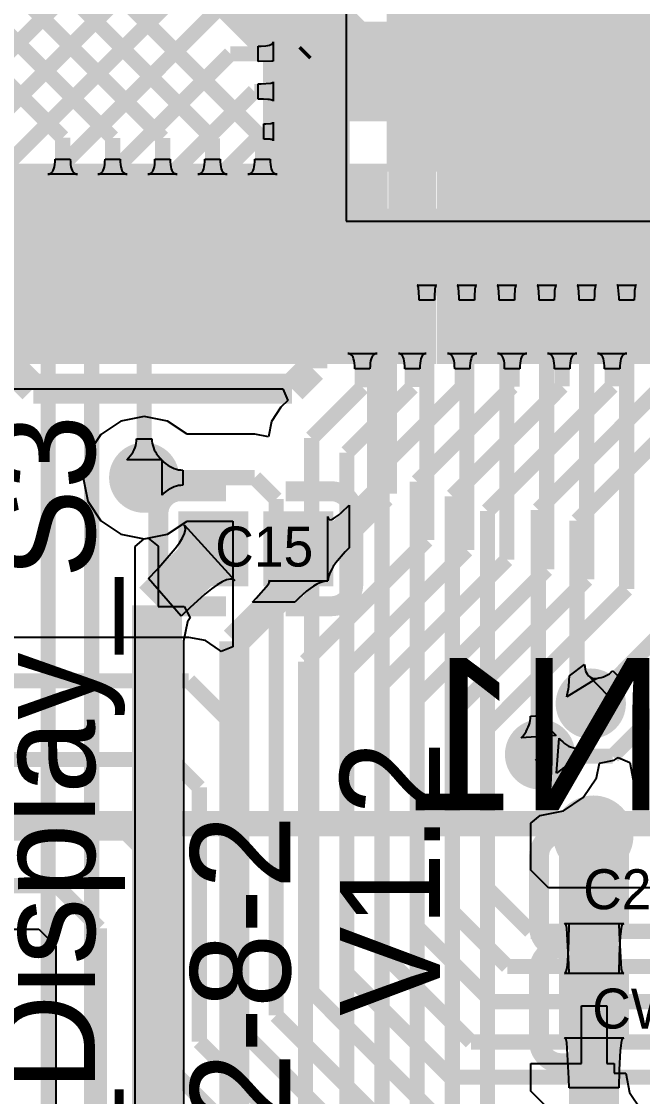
# Model space of a CAD drawing. Extents: x 72.1 to 112.7, y 45.7 to 113.8.
# Drawn here: x 87.11 to 93.33, y 78.87 to 89.63 of the extents above; entities that cross this region are included whole.
import ezdxf

# ---------------------------------------------------------------- set-up
doc = ezdxf.new("R2010")
doc.units = 0
doc.header["$MEASUREMENT"] = 0
for name, color, linetype in [('BOTTOMLAYER', 5, 'CONTINUOUS'), ('BOTTOMOVERLAY', 54, 'CONTINUOUS'), ('BOTTOMPASTE', 16, 'CONTINUOUS'), ('BOTTOMSOLDER', 6, 'CONTINUOUS'), ('MULTILAYER', 9, 'CONTINUOUS'), ('TOPLAYER', 1, 'CONTINUOUS'), ('TOPOVERLAY', 2, 'CONTINUOUS'), ('TOPPASTE', 8, 'CONTINUOUS'), ('TOPSOLDER', 216, 'CONTINUOUS')]:
    doc.layers.add(name, color=color, linetype=linetype)

msp = doc.modelspace()

# ---------------------------------------------------------------- linework, layer by layer
at = {"layer": 'BOTTOMLAYER'}
for p, q in [((87.442853, 88.175422), (87.446401, 88.198223)), ((87.446401, 88.198223), (87.44853, 88.224063)), ((87.44853, 88.224063), (87.449238, 88.252943)), ((87.449238, 88.252943), (87.601242, 88.252943)), ((87.601242, 88.252943), (87.601951, 88.224063)), ((87.601951, 88.224063), (87.604079, 88.198223)), ((87.604079, 88.198223), (87.607628, 88.175422)), ((87.942852, 88.175422), (87.9464, 88.198223)), ((87.9464, 88.198223), (87.948529, 88.224063)), ((87.948529, 88.224063), (87.949237, 88.252943)), ((87.949237, 88.252943), (88.101241, 88.252943)), ((88.101241, 88.252943), (88.10195, 88.224063)), ((88.10195, 88.224063), (88.104078, 88.198223)), ((88.104078, 88.198223), (88.107627, 88.175422)), ((88.442851, 88.175422), (88.446399, 88.198223)), ((88.446399, 88.198223), (88.448528, 88.224063)), ((88.448528, 88.224063), (88.449236, 88.252943)), ((88.449236, 88.252943), (88.60124, 88.252943)), ((88.60124, 88.252943), (88.601949, 88.224063)), ((88.601949, 88.224063), (88.604077, 88.198223)), ((88.604077, 88.198223), (88.607626, 88.175422)), ((88.94285, 88.175422), (88.946398, 88.198223)), ((88.946398, 88.198223), (88.948527, 88.224063)), ((88.948527, 88.224063), (88.949235, 88.252943)), ((88.949235, 88.252943), (89.101239, 88.252943)), ((89.101239, 88.252943), (89.101948, 88.224063)), ((89.101948, 88.224063), (89.104076, 88.198223)), ((89.104076, 88.198223), (89.107625, 88.175422)), ((89.442849, 88.175422), (89.446397, 88.198223)), ((89.446397, 88.198223), (89.448526, 88.224063)), ((89.448526, 88.224063), (89.449234, 88.252943)), ((89.449234, 88.252943), (89.601238, 88.252943)), ((89.601238, 88.252943), (89.601947, 88.224063)), ((89.601947, 88.224063), (89.604075, 88.198223)), ((89.604075, 88.198223), (89.607624, 88.175422)), ((87.378289, 88.100941), (87.391768, 88.10246)), ((87.672192, 88.100941), (87.378289, 88.100941)), ((87.391768, 88.10246), (87.403831, 88.107022)), ((87.403831, 88.107022), (87.414473, 88.114622)), ((87.414473, 88.114622), (87.423696, 88.125262)), ((87.423696, 88.125262), (87.431502, 88.138942)), ((87.431502, 88.138942), (87.437887, 88.155661)), ((87.437887, 88.155661), (87.442853, 88.175422)), ((87.607628, 88.175422), (87.612593, 88.155661)), ((87.612593, 88.155661), (87.618979, 88.138942)), ((87.618979, 88.138942), (87.626784, 88.125262)), ((87.626784, 88.125262), (87.636007, 88.114622)), ((87.636007, 88.114622), (87.64665, 88.107022)), ((87.64665, 88.107022), (87.658712, 88.10246)), ((87.658712, 88.10246), (87.672192, 88.100941)), ((87.878288, 88.100941), (87.891767, 88.10246)), ((88.172191, 88.100941), (87.878288, 88.100941)), ((87.891767, 88.10246), (87.90383, 88.107022)), ((87.90383, 88.107022), (87.914472, 88.114622)), ((87.914472, 88.114622), (87.923695, 88.125262)), ((87.923695, 88.125262), (87.931501, 88.138942)), ((87.931501, 88.138942), (87.937886, 88.155661)), ((87.937886, 88.155661), (87.942852, 88.175422)), ((88.107627, 88.175422), (88.112592, 88.155661)), ((88.112592, 88.155661), (88.118978, 88.138942)), ((88.118978, 88.138942), (88.126783, 88.125262)), ((88.126783, 88.125262), (88.136006, 88.114622)), ((88.136006, 88.114622), (88.146649, 88.107022)), ((88.146649, 88.107022), (88.158711, 88.10246)), ((88.158711, 88.10246), (88.172191, 88.100941)), ((88.378287, 88.100941), (88.391766, 88.10246)), ((88.67219, 88.100941), (88.378287, 88.100941)), ((88.391766, 88.10246), (88.403829, 88.107022)), ((88.403829, 88.107022), (88.414471, 88.114622)), ((88.414471, 88.114622), (88.423694, 88.125262)), ((88.423694, 88.125262), (88.4315, 88.138942)), ((88.4315, 88.138942), (88.437885, 88.155661)), ((88.437885, 88.155661), (88.442851, 88.175422)), ((88.607626, 88.175422), (88.612591, 88.155661)), ((88.612591, 88.155661), (88.618977, 88.138942)), ((88.618977, 88.138942), (88.626782, 88.125262)), ((88.626782, 88.125262), (88.636005, 88.114622)), ((88.636005, 88.114622), (88.646648, 88.107022)), ((88.646648, 88.107022), (88.65871, 88.10246)), ((88.65871, 88.10246), (88.67219, 88.100941)), ((88.878286, 88.100941), (88.891765, 88.10246)), ((89.172189, 88.100941), (88.878286, 88.100941)), ((88.891765, 88.10246), (88.903828, 88.107022)), ((88.903828, 88.107022), (88.91447, 88.114622)), ((88.91447, 88.114622), (88.923693, 88.125262)), ((88.923693, 88.125262), (88.931499, 88.138942)), ((88.931499, 88.138942), (88.937884, 88.155661)), ((88.937884, 88.155661), (88.94285, 88.175422)), ((89.107625, 88.175422), (89.11259, 88.155661)), ((89.11259, 88.155661), (89.118976, 88.138942)), ((89.118976, 88.138942), (89.126781, 88.125262)), ((89.126781, 88.125262), (89.136004, 88.114622)), ((89.136004, 88.114622), (89.146647, 88.107022)), ((89.146647, 88.107022), (89.158709, 88.10246)), ((89.158709, 88.10246), (89.172189, 88.100941)), ((89.378285, 88.100941), (89.391764, 88.10246)), ((89.672188, 88.100941), (89.378285, 88.100941)), ((89.391764, 88.10246), (89.403827, 88.107022)), ((89.403827, 88.107022), (89.414469, 88.114622)), ((89.414469, 88.114622), (89.423692, 88.125262)), ((89.423692, 88.125262), (89.431498, 88.138942)), ((89.431498, 88.138942), (89.437883, 88.155661)), ((89.437883, 88.155661), (89.442849, 88.175422)), ((89.607624, 88.175422), (89.612589, 88.155661)), ((89.612589, 88.155661), (89.618975, 88.138942)), ((89.618975, 88.138942), (89.62678, 88.125262)), ((89.62678, 88.125262), (89.636003, 88.114622)), ((89.636003, 88.114622), (89.646646, 88.107022)), ((89.646646, 88.107022), (89.658708, 88.10246)), ((89.658708, 88.10246), (89.672188, 88.100941)), ((90.391762, 86.305522), (90.378283, 86.307041)), ((90.378283, 86.307041), (90.672186, 86.307041)), ((90.403825, 86.30096), (90.391762, 86.305522)), ((90.414467, 86.293361), (90.403825, 86.30096)), ((90.42369, 86.28272), (90.414467, 86.293361)), ((90.431496, 86.26904), (90.42369, 86.28272)), ((90.437881, 86.252322), (90.431496, 86.26904)), ((90.618973, 86.26904), (90.612587, 86.252322)), ((90.626778, 86.28272), (90.618973, 86.26904)), ((90.636001, 86.293361), (90.626778, 86.28272)), ((90.646644, 86.30096), (90.636001, 86.293361)), ((90.658706, 86.305522), (90.646644, 86.30096)), ((90.672186, 86.307041), (90.658706, 86.305522)), ((90.899734, 86.305522), (90.888155, 86.307041)), ((90.888155, 86.307041), (91.162058, 86.307041)), ((90.910098, 86.30096), (90.899734, 86.305522)), ((90.919239, 86.293361), (90.910098, 86.30096)), ((90.927164, 86.28272), (90.919239, 86.293361)), ((90.933867, 86.26904), (90.927164, 86.28272)), ((90.939353, 86.252322), (90.933867, 86.26904)), ((91.116346, 86.26904), (91.110859, 86.252322)), ((91.123049, 86.28272), (91.116346, 86.26904)), ((91.130973, 86.293361), (91.123049, 86.28272)), ((91.140115, 86.30096), (91.130973, 86.293361)), ((91.150478, 86.305522), (91.140115, 86.30096)), ((91.162058, 86.307041), (91.150478, 86.305522)), ((91.391633, 86.305522), (91.378154, 86.307041)), ((91.378154, 86.307041), (91.672057, 86.307041)), ((91.403696, 86.30096), (91.391633, 86.305522)), ((91.414338, 86.293361), (91.403696, 86.30096)), ((91.423561, 86.28272), (91.414338, 86.293361)), ((91.431367, 86.26904), (91.423561, 86.28272)), ((91.437752, 86.252322), (91.431367, 86.26904)), ((91.618844, 86.26904), (91.612458, 86.252322)), ((91.626649, 86.28272), (91.618844, 86.26904)), ((91.635872, 86.293361), (91.626649, 86.28272)), ((91.646515, 86.30096), (91.635872, 86.293361)), ((91.658577, 86.305522), (91.646515, 86.30096)), ((91.672057, 86.307041), (91.658577, 86.305522)), ((91.891658, 86.305522), (91.878178, 86.307041)), ((91.878178, 86.307041), (92.172081, 86.307041)), ((91.90372, 86.30096), (91.891658, 86.305522)), ((91.914363, 86.293361), (91.90372, 86.30096)), ((91.923586, 86.28272), (91.914363, 86.293361)), ((91.931391, 86.26904), (91.923586, 86.28272)), ((91.937776, 86.252322), (91.931391, 86.26904)), ((92.118868, 86.26904), (92.112483, 86.252322)), ((92.126674, 86.28272), (92.118868, 86.26904)), ((92.135897, 86.293361), (92.126674, 86.28272)), ((92.146539, 86.30096), (92.135897, 86.293361)), ((92.158602, 86.305522), (92.146539, 86.30096)), ((92.172081, 86.307041), (92.158602, 86.305522)), ((92.391657, 86.305522), (92.378177, 86.307041)), ((92.378177, 86.307041), (92.67208, 86.307041)), ((92.403719, 86.30096), (92.391657, 86.305522)), ((92.414362, 86.293361), (92.403719, 86.30096)), ((92.423585, 86.28272), (92.414362, 86.293361)), ((92.43139, 86.26904), (92.423585, 86.28272)), ((92.437776, 86.252322), (92.43139, 86.26904)), ((92.618867, 86.26904), (92.612482, 86.252322)), ((92.626673, 86.28272), (92.618867, 86.26904)), ((92.635895, 86.293361), (92.626673, 86.28272)), ((92.646538, 86.30096), (92.635895, 86.293361)), ((92.658601, 86.305522), (92.646538, 86.30096)), ((92.67208, 86.307041), (92.658601, 86.305522)), ((92.891656, 86.305522), (92.878176, 86.307041)), ((92.878176, 86.307041), (93.172079, 86.307041)), ((92.903718, 86.30096), (92.891656, 86.305522)), ((92.914361, 86.293361), (92.903718, 86.30096)), ((92.923584, 86.28272), (92.914361, 86.293361)), ((92.931389, 86.26904), (92.923584, 86.28272)), ((92.937774, 86.252322), (92.931389, 86.26904)), ((93.118866, 86.26904), (93.112481, 86.252322)), ((93.126672, 86.28272), (93.118866, 86.26904)), ((93.135894, 86.293361), (93.126672, 86.28272)), ((93.146537, 86.30096), (93.135894, 86.293361)), ((93.1586, 86.305522), (93.146537, 86.30096)), ((93.172079, 86.307041), (93.1586, 86.305522)), ((90.442847, 86.232561), (90.437881, 86.252322)), ((90.446395, 86.209759), (90.442847, 86.232561)), ((90.448524, 86.18392), (90.446395, 86.209759)), ((90.449232, 86.15504), (90.448524, 86.18392)), ((90.601236, 86.15504), (90.449232, 86.15504)), ((90.601945, 86.18392), (90.601236, 86.15504)), ((90.604073, 86.209759), (90.601945, 86.18392)), ((90.607622, 86.232561), (90.604073, 86.209759)), ((90.612587, 86.252322), (90.607622, 86.232561)), ((90.94362, 86.232561), (90.939353, 86.252322)), ((90.948497, 86.18392), (90.94362, 86.232561)), ((90.949104, 86.15504), (90.948497, 86.18392)), ((91.101108, 86.15504), (90.949104, 86.15504)), ((91.101715, 86.18392), (91.101108, 86.15504)), ((91.103544, 86.209759), (91.101715, 86.18392)), ((91.106592, 86.232561), (91.103544, 86.209759)), ((91.110859, 86.252322), (91.106592, 86.232561)), ((91.442718, 86.232561), (91.437752, 86.252322)), ((91.446266, 86.209759), (91.442718, 86.232561)), ((91.448395, 86.18392), (91.446266, 86.209759)), ((91.449103, 86.15504), (91.448395, 86.18392)), ((91.601107, 86.15504), (91.449103, 86.15504)), ((91.601816, 86.18392), (91.601107, 86.15504)), ((91.603944, 86.209759), (91.601816, 86.18392)), ((91.607493, 86.232561), (91.603944, 86.209759)), ((91.612458, 86.252322), (91.607493, 86.232561)), ((91.942742, 86.232561), (91.937776, 86.252322)), ((91.946291, 86.209759), (91.942742, 86.232561)), ((91.948419, 86.18392), (91.946291, 86.209759)), ((91.949128, 86.15504), (91.948419, 86.18392)), ((92.101132, 86.15504), (91.949128, 86.15504)), ((92.10184, 86.18392), (92.101132, 86.15504)), ((92.103969, 86.209759), (92.10184, 86.18392)), ((92.107517, 86.232561), (92.103969, 86.209759)), ((92.112483, 86.252322), (92.107517, 86.232561)), ((92.442741, 86.232561), (92.437776, 86.252322)), ((92.44629, 86.209759), (92.442741, 86.232561)), ((92.448418, 86.18392), (92.44629, 86.209759)), ((92.449127, 86.15504), (92.448418, 86.18392)), ((92.601131, 86.15504), (92.449127, 86.15504)), ((92.601839, 86.18392), (92.601131, 86.15504)), ((92.603968, 86.209759), (92.601839, 86.18392)), ((92.607516, 86.232561), (92.603968, 86.209759)), ((92.612482, 86.252322), (92.607516, 86.232561)), ((92.94274, 86.232561), (92.937774, 86.252322)), ((92.946289, 86.209759), (92.94274, 86.232561)), ((92.948417, 86.18392), (92.946289, 86.209759)), ((92.949126, 86.15504), (92.948417, 86.18392)), ((93.10113, 86.15504), (92.949126, 86.15504)), ((93.101838, 86.18392), (93.10113, 86.15504)), ((93.103967, 86.209759), (93.101838, 86.18392)), ((93.107515, 86.232561), (93.103967, 86.209759)), ((93.112481, 86.252322), (93.107515, 86.232561)), ((87.025241, 85.953994), (89.729978, 85.953994)), ((89.729978, 85.953994), (89.778581, 85.836661)), ((89.778581, 85.836661), (89.710466, 85.768546)), ((89.710466, 85.768546), (89.616313, 85.627634)), ((88.107091, 85.629788), (87.908625, 85.497175)), ((88.3412, 85.676354), (88.107091, 85.629788)), ((88.575309, 85.629788), (88.3412, 85.676354)), ((88.771125, 85.498945), (88.575309, 85.629788)), ((89.616313, 85.627634), (89.585274, 85.471597)), ((87.908625, 85.497175), (87.776012, 85.298709)), ((89.447792, 85.498945), (88.771125, 85.498945)), ((89.585274, 85.471597), (89.447792, 85.498945)), ((87.776012, 85.298709), (87.729446, 85.0646)), ((88.519737, 84.889599), (88.519737, 85.239601)), ((88.519737, 85.239601), (88.5393, 85.22079)), ((88.5393, 85.22079), (88.559173, 85.20396)), ((88.559173, 85.20396), (88.579358, 85.189111)), ((88.579358, 85.189111), (88.599856, 85.176241)), ((88.599856, 85.176241), (88.620663, 85.165352)), ((88.620663, 85.165352), (88.641781, 85.156441)), ((88.641781, 85.156441), (88.663211, 85.14951)), ((88.663211, 85.14951), (88.684951, 85.144562)), ((88.684951, 85.144562), (88.707003, 85.14159)), ((88.707003, 85.14159), (88.729368, 85.140602)), ((88.729368, 85.140602), (88.729368, 84.988598)), ((87.729446, 85.0646), (87.776012, 84.830491)), ((88.641781, 84.972759), (88.620663, 84.963848)), ((88.663211, 84.97969), (88.641781, 84.972759)), ((88.684951, 84.984638), (88.663211, 84.97969)), ((88.707003, 84.98761), (88.684951, 84.984638)), ((88.729368, 84.988598), (88.707003, 84.98761)), ((88.5393, 84.90841), (88.519737, 84.889599)), ((88.559173, 84.92524), (88.5393, 84.90841)), ((88.579358, 84.940089), (88.559173, 84.92524)), ((88.599856, 84.952959), (88.579358, 84.940089)), ((88.620663, 84.963848), (88.599856, 84.952959)), ((87.776012, 84.830491), (87.908625, 84.632025)), ((87.908625, 84.632025), (88.107091, 84.499412)), ((88.575309, 84.499412), (88.771125, 84.630255)), ((88.771125, 84.630255), (89.227655, 84.630255)), ((89.227655, 84.630255), (89.227655, 83.372531)), ((88.107091, 84.499412), (88.3412, 84.452846)), ((88.3412, 84.452846), (88.575309, 84.499412)), ((88.787392, 83.466945), (86.804317, 83.466945)), ((88.953609, 83.433882), (88.787392, 83.466945)), ((89.094521, 83.339729), (88.953609, 83.433882)), ((89.227655, 83.372531), (89.110322, 83.323928)), ((89.110322, 83.323928), (89.094521, 83.339729)), ((92.59759, 83.083227), (92.749594, 83.196186)), ((92.749594, 83.196186), (92.750686, 83.172109)), ((92.750686, 83.172109), (92.753967, 83.150123)), ((92.753967, 83.150123), (92.759436, 83.130225)), ((92.858961, 83.049473), (92.571232, 82.872722)), ((92.591001, 82.971447), (92.596536, 83.036948)), ((92.596536, 83.036948), (92.59759, 83.083227)), ((92.759436, 83.130225), (92.767092, 83.11242)), ((92.767092, 83.11242), (92.776934, 83.096702)), ((92.776934, 83.096702), (92.788966, 83.083075)), ((92.788966, 83.083075), (92.803182, 83.071538)), ((92.803182, 83.071538), (92.819588, 83.062094)), ((92.819588, 83.062094), (92.838181, 83.054739)), ((92.838181, 83.054739), (92.858961, 83.049473)), ((92.576239, 82.891422), (92.5881, 82.95066)), ((92.5881, 82.95066), (92.591001, 82.971447)), ((92.571232, 82.872722), (92.576239, 82.891422)), ((92.194654, 82.590071), (92.201192, 82.611826)), ((92.201192, 82.611826), (92.205863, 82.633675)), ((92.205863, 82.633675), (92.208665, 82.655618)), ((92.208665, 82.655618), (92.2096, 82.677653)), ((92.2096, 82.677653), (92.361598, 82.689179)), ((92.361598, 82.689179), (92.362637, 82.66653)), ((92.362637, 82.66653), (92.365746, 82.644414)), ((92.365746, 82.644414), (92.370933, 82.622832)), ((92.370933, 82.622832), (92.37819, 82.60178)), ((92.133946, 82.482672), (92.149823, 82.503968)), ((92.149823, 82.503968), (92.163834, 82.525354)), ((92.163834, 82.525354), (92.175975, 82.546833)), ((92.175975, 82.546833), (92.186249, 82.568405)), ((92.186249, 82.568405), (92.194654, 82.590071)), ((92.37819, 82.60178), (92.387522, 82.581265)), ((92.387522, 82.581265), (92.398929, 82.56128)), ((92.398929, 82.56128), (92.412409, 82.541829)), ((92.412409, 82.541829), (92.427961, 82.522911)), ((92.427961, 82.522911), (92.445589, 82.504524)), ((92.445589, 82.504524), (92.465291, 82.486673)), ((92.465291, 82.486673), (92.116199, 82.461471)), ((92.116199, 82.461471), (92.133946, 82.482672)), ((92.868788, 82.061891), (92.89814, 82.20946)), ((92.89814, 82.20946), (93.045709, 82.238812)), ((93.045709, 82.238812), (93.08401, 82.264405)), ((93.08401, 82.264405), (93.201345, 82.215805)), ((93.201345, 82.215805), (93.237012, 82.036491)), ((92.736175, 81.863425), (92.868788, 82.061891)), ((93.237012, 82.036491), (93.369625, 81.838025)), ((92.537709, 81.730812), (92.736175, 81.863425)), ((92.211944, 81.609024), (92.303603, 81.684246)), ((92.303603, 81.684246), (92.537709, 81.730812)), ((92.211944, 81.136706), (92.211944, 81.609024)), ((92.388906, 80.959744), (92.211944, 81.136706)), ((96.803875, 80.959744), (92.388906, 80.959744)), ((85.470716, 80.548254), (87.286678, 80.548254)), ((87.286678, 80.548254), (87.457854, 80.377081)), ((87.457854, 80.377081), (87.457854, 77.1398))]:
    msp.add_line(p, q, dxfattribs=at)
for points, const_width in [([(89.1032, 90.362192), (90.336792, 89.1286)], 1.000001), ([(87.373191, 90.609677), (89.525236, 88.457631)], 0.152001), ([(87.02119, 90.463875), (89.025237, 88.459828)], 0.152001), ([(86.669189, 90.318074), (88.525238, 88.462025)], 0.152001), ([(86.317188, 90.172273), (88.025239, 88.464222)], 0.152001), ([(85.965187, 90.026472), (87.52524, 88.466419)], 0.152001), ([(90.336792, 89.1286), (98.0694, 89.1286)], 1.000001), ([(87.52524, 87.203991), (87.52524, 88.466419)], 0.152001), ([(88.025239, 87.203991), (88.025239, 88.464222)], 0.152001), ([(88.525238, 87.203991), (88.525238, 88.462025)], 0.152001), ([(89.025237, 87.203991), (89.025237, 88.459828)], 0.152001), ([(89.525236, 87.203991), (89.525236, 88.457631)], 0.152001), ([(87.025241, 86.15902), (87.025241, 87.203991)], 0.299999), ([(90.025235, 86.15902), (90.025235, 87.203991)], 0.299999), ([(90.525234, 85.969056), (90.525234, 87.203991)], 0.152001), ([(91.025106, 85.971126), (91.025106, 87.203991)], 0.152001), ([(91.525105, 85.973323), (91.525105, 87.203991)], 0.152001), ([(92.02513, 85.975546), (92.02513, 87.203991)], 0.152001), ([(92.525129, 85.977743), (92.525129, 87.203991)], 0.152001), ([(93.025128, 85.97994), (93.025128, 87.203991)], 0.152001), ([(87.025241, 86.15902), (87.230267, 85.953994)], 0.299999), ([(89.820209, 85.953994), (90.025235, 86.15902)], 0.299999), ([(87.230267, 85.953994), (89.820209, 85.953994)], 0.299999), ([(90.017595, 85.461417), (90.525234, 85.969056)], 0.152001), ([(90.369596, 85.315615), (91.025106, 85.971126)], 0.152001), ([(90.721597, 85.169814), (91.525105, 85.973323)], 0.152001), ([(91.073597, 85.024013), (92.02513, 85.975546)], 0.152001), ([(91.425598, 84.878212), (92.525129, 85.977743)], 0.152001), ([(91.777599, 84.732411), (93.025128, 85.97994)], 0.152001), ([(92.285599, 84.742609), (93.525127, 85.982137)], 0.152001), ([(92.673592, 84.6328), (94.025126, 85.984334)], 0.152001), ([(90.017595, 79.922797), (90.017595, 85.461417)], 0.152001), ([(90.369596, 80.104196), (90.369596, 85.315615)], 0.152001), ([(90.721597, 80.310995), (90.721597, 85.169814)], 0.152001), ([(88.3412, 85.0646), (89.447792, 85.0646)], 0.152001), ([(89.447792, 85.0646), (89.662, 84.850392)], 0.152001), ([(91.073597, 80.568594), (91.073597, 85.024013)], 0.152001), ([(89.662, 79.683994), (89.662, 84.850392)], 0.152001), ([(91.425598, 80.724593), (91.425598, 84.878212)], 0.152001), ([(91.777599, 80.956793), (91.777599, 84.732411)], 0.152001), ([(92.285599, 82.404593), (92.285599, 84.742609)], 0.152001), ([(92.673592, 82.9056), (92.673592, 84.6328)], 0.152001), ([(86.374392, 83.0326), (88.787392, 83.0326)], 0.152001), ([(88.787392, 83.0326), (89.244592, 82.5754)], 0.152001), ([(92.673592, 82.9056), (92.807991, 82.771201)], 0.152001), ([(89.244592, 79.6036), (89.244592, 82.5754)], 0.152001), ([(92.285599, 82.404593), (92.444992, 82.2452)], 0.152001), ([(86.450592, 82.2452), (88.613191, 82.2452)], 0.152001), ([(88.613191, 82.2452), (88.892591, 81.9658)], 0.152001), ([(88.892591, 79.422201), (88.892591, 81.9658)], 0.152001), ([(85.688592, 81.5086), (88.15959, 81.5086)], 0.152001), ([(88.15959, 81.5086), (88.54059, 81.1276)], 0.152001), ([(88.54059, 79.215402), (88.54059, 81.1276)], 0.152001), ([(85.470716, 80.982599), (87.466592, 80.982599)], 0.152001), ([(87.466592, 80.982599), (87.892199, 80.556992)], 0.152001), ([(91.777599, 80.956793), (92.208993, 80.525399)], 0.152001), ([(91.425598, 80.724593), (91.976793, 80.173398)], 0.152001), ([(87.892199, 77.1398), (87.892199, 80.556992)], 0.152001), ([(91.073597, 80.568594), (91.820794, 79.821397)], 0.152001), ([(92.208993, 80.525399), (96.983789, 80.525399)], 0.152001), ([(90.721597, 80.310995), (91.61399, 79.418602)], 0.152001), ([(91.976793, 80.173398), (97.12959, 80.173398)], 0.152001), ([(90.369596, 80.104196), (91.407191, 79.066601)], 0.152001), ([(90.017595, 79.922797), (91.225792, 78.7146)], 0.152001), ([(91.820794, 79.821397), (97.275391, 79.821397)], 0.152001), ([(89.662, 79.683994), (91.157395, 78.188599)], 0.152001), ([(89.244592, 79.6036), (91.011593, 77.836598)], 0.152001), ([(88.892591, 79.422201), (90.830194, 77.484597)], 0.152001), ([(91.61399, 79.418602), (97.416193, 79.418602)], 0.152001), ([(88.54059, 79.215402), (90.623395, 77.132597)], 0.152001), ([(91.407191, 79.066601), (97.615715, 79.066601)], 0.152001)]:
    msp.add_lwpolyline(points, dxfattribs=dict(at, const_width=const_width))
for points, const_width in [([(88.216202, 85.0646, 1), (88.466198, 85.0646, 1)], 0.249999), ([(92.686602, 82.804, 1), (92.936598, 82.804, 1)], 0.249999), ([(92.178602, 82.296, 1), (92.428598, 82.296, 1)], 0.249999), ([(92.687, 81.4832, 1), (92.987, 81.4832, 1)], 0.299999)]:
    msp.add_lwpolyline(points, format="xyb", close=True, dxfattribs=dict(at, const_width=const_width))
for points in [[(86.875242, 86.303993), (87.175241, 86.303993), (86.875242, 88.103989), (87.175241, 88.103989)], [(87.375241, 86.303993), (87.67524, 86.303993), (87.375241, 88.103989), (87.67524, 88.103989)], [(87.87524, 86.303993), (88.175239, 86.303993), (87.87524, 88.103989), (88.175239, 88.103989)], [(88.375239, 86.303993), (88.675238, 86.303993), (88.375239, 88.103989), (88.675238, 88.103989)], [(88.875238, 86.303993), (89.175237, 86.303993), (88.875238, 88.103989), (89.175237, 88.103989)], [(89.375237, 86.303993), (89.675236, 86.303993), (89.375237, 88.103989), (89.675236, 88.103989)], [(89.875236, 86.303993), (90.175235, 86.303993), (89.875236, 88.103989), (90.175235, 88.103989)], [(90.375235, 86.303993), (90.675234, 86.303993), (90.375235, 88.103989), (90.675234, 88.103989)], [(90.885107, 86.303993), (91.165106, 86.303993), (90.885107, 88.103989), (91.165106, 88.103989)], [(91.375106, 86.303993), (91.675105, 86.303993), (91.375106, 88.103989), (91.675105, 88.103989)], [(91.87513, 86.303993), (92.175129, 86.303993), (91.87513, 88.103989), (92.175129, 88.103989)], [(92.375129, 86.303993), (92.675128, 86.303993), (92.375129, 88.103989), (92.675128, 88.103989)], [(92.875128, 86.303993), (93.175127, 86.303993), (92.875128, 88.103989), (93.175127, 88.103989)]]:
    msp.add_solid(points, dxfattribs=at)
at = {"layer": 'BOTTOMOVERLAY', "const_width": 0.254}
msp.add_lwpolyline([(83.075262, 81.603952), (102.475274, 81.603952)], dxfattribs=at)
at = {"layer": 'BOTTOMPASTE'}
for points in [[(86.875242, 86.303993), (87.175241, 86.303993), (86.875242, 88.103989), (87.175241, 88.103989)], [(87.375241, 86.303993), (87.67524, 86.303993), (87.375241, 88.103989), (87.67524, 88.103989)], [(87.87524, 86.303993), (88.175239, 86.303993), (87.87524, 88.103989), (88.175239, 88.103989)], [(88.375239, 86.303993), (88.675238, 86.303993), (88.375239, 88.103989), (88.675238, 88.103989)], [(88.875238, 86.303993), (89.175237, 86.303993), (88.875238, 88.103989), (89.175237, 88.103989)], [(89.375237, 86.303993), (89.675236, 86.303993), (89.375237, 88.103989), (89.675236, 88.103989)], [(89.875236, 86.303993), (90.175235, 86.303993), (89.875236, 88.103989), (90.175235, 88.103989)], [(90.375235, 86.303993), (90.675234, 86.303993), (90.375235, 88.103989), (90.675234, 88.103989)], [(90.885107, 86.303993), (91.165106, 86.303993), (90.885107, 88.103989), (91.165106, 88.103989)], [(91.375106, 86.303993), (91.675105, 86.303993), (91.375106, 88.103989), (91.675105, 88.103989)], [(91.87513, 86.303993), (92.175129, 86.303993), (91.87513, 88.103989), (92.175129, 88.103989)], [(92.375129, 86.303993), (92.675128, 86.303993), (92.375129, 88.103989), (92.675128, 88.103989)], [(92.875128, 86.303993), (93.175127, 86.303993), (92.875128, 88.103989), (93.175127, 88.103989)]]:
    msp.add_solid(points, dxfattribs=at)
at = {"layer": 'BOTTOMSOLDER'}
for points, const_width in [([(88.165402, 85.0646, 1), (88.516998, 85.0646, 1)], 0.351599), ([(92.635802, 82.804, 1), (92.987398, 82.804, 1)], 0.351599), ([(92.127802, 82.296, 1), (92.479398, 82.296, 1)], 0.351599), ([(92.6362, 81.4832, 1), (93.0378, 81.4832, 1)], 0.401599)]:
    msp.add_lwpolyline(points, format="xyb", close=True, dxfattribs=dict(at, const_width=const_width))
for points in [[(86.773642, 86.202393), (87.276841, 86.202393), (86.773642, 88.205589), (87.276841, 88.205589)], [(87.273641, 86.202393), (87.77684, 86.202393), (87.273641, 88.205589), (87.77684, 88.205589)], [(87.77364, 86.202393), (88.276839, 86.202393), (87.77364, 88.205589), (88.276839, 88.205589)], [(88.273639, 86.202393), (88.776838, 86.202393), (88.273639, 88.205589), (88.776838, 88.205589)], [(88.773638, 86.202393), (89.276837, 86.202393), (88.773638, 88.205589), (89.276837, 88.205589)], [(89.273637, 86.202393), (89.776836, 86.202393), (89.273637, 88.205589), (89.776836, 88.205589)], [(89.773636, 86.202393), (90.276835, 86.202393), (89.773636, 88.205589), (90.276835, 88.205589)], [(90.273635, 86.202393), (90.776834, 86.202393), (90.273635, 88.205589), (90.776834, 88.205589)], [(90.783507, 86.202393), (91.266706, 86.202393), (90.783507, 88.205589), (91.266706, 88.205589)], [(91.273506, 86.202393), (91.776705, 86.202393), (91.273506, 88.205589), (91.776705, 88.205589)], [(91.77353, 86.202393), (92.276729, 86.202393), (91.77353, 88.205589), (92.276729, 88.205589)], [(92.273529, 86.202393), (92.776728, 86.202393), (92.273529, 88.205589), (92.776728, 88.205589)], [(92.773528, 86.202393), (93.276727, 86.202393), (92.773528, 88.205589), (93.276727, 88.205589)], [(93.273527, 86.202393), (93.776726, 86.202393), (93.273527, 88.205589), (93.776726, 88.205589)]]:
    msp.add_solid(points, dxfattribs=at)
at = {"layer": 'MULTILAYER'}
for points, const_width in [([(88.216202, 85.0646, 1), (88.466198, 85.0646, 1)], 0.249999), ([(92.686602, 82.804, 1), (92.936598, 82.804, 1)], 0.249999), ([(92.178602, 82.296, 1), (92.428598, 82.296, 1)], 0.249999), ([(92.687, 81.4832, 1), (92.987, 81.4832, 1)], 0.299999)]:
    msp.add_lwpolyline(points, format="xyb", close=True, dxfattribs=dict(at, const_width=const_width))
at = {"layer": 'TOPLAYER'}
for p, q in [((90.362192, 93.5482), (90.362192, 87.63)), ((89.481513, 89.380731), (89.510392, 89.381178)), ((89.481513, 89.228727), (89.481513, 89.380731)), ((89.510392, 89.381178), (89.559033, 89.384774)), ((89.559033, 89.384774), (89.578795, 89.387921)), ((89.578795, 89.387921), (89.595513, 89.391968)), ((89.595513, 89.391968), (89.609193, 89.39691)), ((89.609193, 89.39691), (89.619833, 89.402755)), ((89.619833, 89.402755), (89.627433, 89.409496)), ((89.627433, 89.409496), (89.631995, 89.417139)), ((89.631995, 89.417139), (89.633514, 89.425678)), ((89.633514, 89.425678), (89.633514, 89.231775)), ((89.619833, 89.23022), (89.481513, 89.228727)), ((89.627433, 89.230678), (89.619833, 89.23022)), ((89.631995, 89.231196), (89.627433, 89.230678)), ((89.633514, 89.231775), (89.631995, 89.231196)), ((89.481513, 89.004729), (89.510392, 89.004938)), ((89.481513, 88.852726), (89.481513, 89.004729)), ((89.510392, 89.004938), (89.609193, 89.012271)), ((89.609193, 89.012271), (89.619833, 89.014993)), ((89.619833, 89.014993), (89.627433, 89.018138)), ((89.627433, 89.018138), (89.631995, 89.021699)), ((89.631995, 89.021699), (89.633514, 89.025679)), ((89.633514, 89.025679), (89.633514, 88.831776)), ((89.536232, 88.85189), (89.481513, 88.852726)), ((89.578795, 88.849375), (89.536232, 88.85189)), ((89.595513, 88.847488), (89.578795, 88.849375)), ((89.609193, 88.845184), (89.595513, 88.847488)), ((89.619833, 88.842461), (89.609193, 88.845184)), ((89.627433, 88.839317), (89.619833, 88.842461)), ((89.631995, 88.835756), (89.627433, 88.839317)), ((89.633514, 88.831776), (89.631995, 88.835756)), ((89.540141, 88.60473), (89.557883, 88.604903)), ((89.540141, 88.452726), (89.540141, 88.60473)), ((89.557883, 88.604903), (89.610171, 88.609071)), ((89.610171, 88.609071), (89.618574, 88.610984)), ((89.618574, 88.610984), (89.625112, 88.613242)), ((89.625112, 88.613242), (89.62978, 88.615848)), ((89.62978, 88.615848), (89.632579, 88.618799)), ((89.632579, 88.618799), (89.633514, 88.622101)), ((89.633514, 88.622101), (89.633514, 88.435355)), ((89.573755, 88.452033), (89.540141, 88.452726)), ((89.5999, 88.449948), (89.573755, 88.452033)), ((89.610171, 88.448385), (89.5999, 88.449948)), ((89.618574, 88.446473), (89.610171, 88.448385)), ((89.625112, 88.444215), (89.618574, 88.446473)), ((89.62978, 88.441609), (89.625112, 88.444215)), ((89.632579, 88.438657), (89.62978, 88.441609)), ((89.633514, 88.435355), (89.632579, 88.438657)), ((90.362192, 87.63), (96.102592, 87.63)), ((91.077509, 86.990243), (91.073529, 86.991761)), ((91.073529, 86.991761), (91.267432, 86.991761)), ((91.08107, 86.985681), (91.077509, 86.990243)), ((91.084215, 86.978081), (91.08107, 86.985681)), ((91.086937, 86.967441), (91.084215, 86.978081)), ((91.09427, 86.86864), (91.086937, 86.967441)), ((91.249833, 86.937042), (91.247318, 86.894479)), ((91.25172, 86.953761), (91.249833, 86.937042)), ((91.254024, 86.967441), (91.25172, 86.953761)), ((91.256747, 86.978081), (91.254024, 86.967441)), ((91.259891, 86.985681), (91.256747, 86.978081)), ((91.263452, 86.990243), (91.259891, 86.985681)), ((91.267432, 86.991761), (91.263452, 86.990243)), ((91.477508, 86.990243), (91.473528, 86.991761)), ((91.473528, 86.991761), (91.667432, 86.991761)), ((91.481069, 86.985681), (91.477508, 86.990243)), ((91.484214, 86.978081), (91.481069, 86.985681)), ((91.486937, 86.967441), (91.484214, 86.978081)), ((91.49427, 86.86864), (91.486937, 86.967441)), ((91.649832, 86.937042), (91.647317, 86.894479)), ((91.651719, 86.953761), (91.649832, 86.937042)), ((91.654023, 86.967441), (91.651719, 86.953761)), ((91.656746, 86.978081), (91.654023, 86.967441)), ((91.65989, 86.985681), (91.656746, 86.978081)), ((91.663451, 86.990243), (91.65989, 86.985681)), ((91.667432, 86.991761), (91.663451, 86.990243)), ((91.877507, 86.990243), (91.873527, 86.991761)), ((91.873527, 86.991761), (92.067431, 86.991761)), ((91.877507, 86.990243), (91.873527, 86.991761)), ((91.873527, 86.991761), (92.067431, 86.991761)), ((91.881068, 86.985681), (91.877507, 86.990243)), ((91.881068, 86.985681), (91.877507, 86.990243)), ((91.884213, 86.978081), (91.881068, 86.985681)), ((91.88421, 86.978081), (91.881068, 86.985681)), ((91.886933, 86.967441), (91.88421, 86.978081)), ((91.886936, 86.967441), (91.884213, 86.978081)), ((91.894266, 86.86864), (91.886933, 86.967441)), ((91.894269, 86.86864), (91.886936, 86.967441)), ((92.049829, 86.937042), (92.047314, 86.894479)), ((92.049831, 86.937042), (92.047317, 86.894479)), ((92.051716, 86.953761), (92.049829, 86.937042)), ((92.051718, 86.953761), (92.049831, 86.937042)), ((92.05402, 86.967441), (92.051716, 86.953761)), ((92.054022, 86.967441), (92.051718, 86.953761)), ((92.056745, 86.978081), (92.05402, 86.967441)), ((92.056745, 86.978081), (92.054022, 86.967441)), ((92.05989, 86.985681), (92.056745, 86.978081)), ((92.059887, 86.985681), (92.056745, 86.978081)), ((92.063451, 86.990243), (92.059887, 86.985681)), ((92.063451, 86.990243), (92.05989, 86.985681)), ((92.067431, 86.991761), (92.063451, 86.990243)), ((92.067431, 86.991761), (92.063451, 86.990243)), ((92.277507, 86.990243), (92.273526, 86.991761)), ((92.273526, 86.991761), (92.46743, 86.991761)), ((92.281068, 86.985681), (92.277507, 86.990243)), ((92.284212, 86.978081), (92.281068, 86.985681)), ((92.286935, 86.967441), (92.284212, 86.978081)), ((92.294268, 86.86864), (92.286935, 86.967441)), ((92.44983, 86.937042), (92.447316, 86.894479)), ((92.451718, 86.953761), (92.44983, 86.937042)), ((92.454021, 86.967441), (92.451718, 86.953761)), ((92.456744, 86.978081), (92.454021, 86.967441)), ((92.459889, 86.985681), (92.456744, 86.978081)), ((92.46345, 86.990243), (92.459889, 86.985681)), ((92.46743, 86.991761), (92.46345, 86.990243)), ((92.677506, 86.990243), (92.673526, 86.991761)), ((92.673526, 86.991761), (92.867429, 86.991761)), ((92.681067, 86.985681), (92.677506, 86.990243)), ((92.684211, 86.978081), (92.681067, 86.985681)), ((92.686934, 86.967441), (92.684211, 86.978081)), ((92.694267, 86.86864), (92.686934, 86.967441)), ((92.84983, 86.937042), (92.847315, 86.894479)), ((92.851717, 86.953761), (92.84983, 86.937042)), ((92.854021, 86.967441), (92.851717, 86.953761)), ((92.856743, 86.978081), (92.854021, 86.967441)), ((92.859888, 86.985681), (92.856743, 86.978081)), ((92.863449, 86.990243), (92.859888, 86.985681)), ((92.867429, 86.991761), (92.863449, 86.990243)), ((93.077505, 86.990243), (93.073525, 86.991761)), ((93.073525, 86.991761), (93.267428, 86.991761)), ((93.081066, 86.985681), (93.077505, 86.990243)), ((93.084208, 86.978081), (93.081066, 86.985681)), ((93.086931, 86.967441), (93.084208, 86.978081)), ((93.094264, 86.86864), (93.086931, 86.967441)), ((93.249826, 86.937042), (93.247312, 86.894479)), ((93.251713, 86.953761), (93.249826, 86.937042)), ((93.254017, 86.967441), (93.251713, 86.953761)), ((93.256743, 86.978081), (93.254017, 86.967441)), ((93.259885, 86.985681), (93.256743, 86.978081)), ((93.263448, 86.990243), (93.259885, 86.985681)), ((93.267428, 86.991761), (93.263448, 86.990243)), ((91.094479, 86.83976), (91.09427, 86.86864)), ((91.246482, 86.83976), (91.094479, 86.83976)), ((91.247318, 86.894479), (91.246482, 86.83976)), ((91.494478, 86.83976), (91.49427, 86.86864)), ((91.646482, 86.83976), (91.494478, 86.83976)), ((91.647317, 86.894479), (91.646482, 86.83976)), ((91.894477, 86.83976), (91.894266, 86.86864)), ((91.894477, 86.83976), (91.894269, 86.86864)), ((92.046481, 86.83976), (91.894477, 86.83976)), ((92.046476, 86.83976), (91.894477, 86.83976)), ((92.047314, 86.894479), (92.046476, 86.83976)), ((92.047317, 86.894479), (92.046481, 86.83976)), ((92.294476, 86.83976), (92.294268, 86.86864)), ((92.44648, 86.83976), (92.294476, 86.83976)), ((92.447316, 86.894479), (92.44648, 86.83976)), ((92.694476, 86.83976), (92.694267, 86.86864)), ((92.846479, 86.83976), (92.694476, 86.83976)), ((92.847315, 86.894479), (92.846479, 86.83976)), ((93.094475, 86.83976), (93.094264, 86.86864)), ((93.246473, 86.83976), (93.094475, 86.83976)), ((93.247312, 86.894479), (93.246473, 86.83976)), ((88.25629, 85.386611), (88.261238, 85.408351)), ((88.261238, 85.408351), (88.26421, 85.430403)), ((88.26421, 85.430403), (88.265198, 85.452768)), ((88.265198, 85.452768), (88.417202, 85.452768)), ((88.417202, 85.452768), (88.41819, 85.430403)), ((88.41819, 85.430403), (88.421162, 85.408351)), ((88.421162, 85.408351), (88.42611, 85.386611)), ((88.20184, 85.282573), (88.216689, 85.302758)), ((88.216689, 85.302758), (88.229559, 85.323256)), ((88.229559, 85.323256), (88.240448, 85.344063)), ((88.240448, 85.344063), (88.249359, 85.365181)), ((88.249359, 85.365181), (88.25629, 85.386611)), ((88.42611, 85.386611), (88.433041, 85.365181)), ((88.433041, 85.365181), (88.441952, 85.344063)), ((88.441952, 85.344063), (88.452841, 85.323256)), ((88.452841, 85.323256), (88.465711, 85.302758)), ((88.465711, 85.302758), (88.48056, 85.282573)), ((88.166199, 85.243137), (88.18501, 85.2627)), ((88.516201, 85.243137), (88.166199, 85.243137)), ((88.18501, 85.2627), (88.20184, 85.282573)), ((88.48056, 85.282573), (88.49739, 85.2627)), ((88.49739, 85.2627), (88.516201, 85.243137)), ((90.316515, 84.71601), (90.392882, 84.788416)), ((90.392882, 84.788416), (90.392882, 84.364152)), ((90.180752, 84.03145), (90.180752, 84.675355)), ((90.180752, 84.675355), (90.182873, 84.658652)), ((90.182873, 84.658652), (90.189238, 84.648175)), ((90.189238, 84.648175), (90.199842, 84.64392)), ((90.199842, 84.64392), (90.214694, 84.645891)), ((90.214694, 84.645891), (90.233784, 84.654085)), ((90.233784, 84.654085), (90.257119, 84.668502)), ((90.257119, 84.668502), (90.284696, 84.689145)), ((90.284696, 84.689145), (90.316515, 84.71601)), ((88.751832, 84.57135), (88.739896, 84.593747)), ((88.739896, 84.593747), (89.249143, 84.034498)), ((88.743973, 84.505668), (88.753191, 84.541992)), ((88.753191, 84.541992), (88.751832, 84.57135)), ((88.249544, 84.377624), (88.341203, 84.452846)), ((88.341203, 84.452846), (88.381627, 84.460888)), ((88.381627, 84.460888), (88.4798, 84.380319)), ((88.693805, 84.412135), (88.724179, 84.462384)), ((88.724179, 84.462384), (88.743973, 84.505668)), ((88.249544, 77.666207), (88.249544, 84.377624)), ((88.466552, 84.141513), (88.652858, 84.354924)), ((88.4798, 84.380319), (88.4798, 83.774402)), ((88.652858, 84.354924), (88.693805, 84.412135)), ((90.392882, 84.364152), (90.352578, 84.322641)), ((90.352578, 84.322641), (90.257119, 84.209098)), ((88.383295, 84.056451), (88.466552, 84.141513)), ((90.199842, 84.112031), (90.189238, 84.08334)), ((90.214694, 84.142557), (90.199842, 84.112031)), ((90.233784, 84.174912), (90.214694, 84.142557)), ((90.257119, 84.209098), (90.233784, 84.174912)), ((88.711847, 83.677897), (88.383295, 84.056451)), ((89.121839, 84.022839), (89.07176, 83.992636)), ((89.164617, 84.042126), (89.121839, 84.022839)), ((89.200093, 84.050497), (89.164617, 84.042126)), ((89.22827, 84.047955), (89.200093, 84.050497)), ((89.249143, 84.034498), (89.22827, 84.047955)), ((89.584312, 83.997508), (89.592782, 84.012359)), ((89.59405, 84.029329), (89.586849, 84.03145)), ((89.586849, 84.03145), (90.180752, 84.03145)), ((89.592782, 84.012359), (89.596029, 84.022964)), ((89.596029, 84.022964), (89.59405, 84.029329)), ((90.10017, 84.012359), (90.069645, 83.997508)), ((90.128862, 84.022964), (90.10017, 84.012359)), ((90.155723, 84.029329), (90.128862, 84.022964)), ((90.180752, 84.03145), (90.155723, 84.029329)), ((90.182873, 84.056479), (90.180752, 84.03145)), ((90.189238, 84.08334), (90.182873, 84.056479)), ((88.949698, 83.899484), (88.79843, 83.762675)), ((89.014379, 83.951519), (88.949698, 83.899484)), ((89.07176, 83.992636), (89.014379, 83.951519)), ((89.463601, 83.859624), (89.584312, 83.997508)), ((89.96709, 83.927505), (89.889561, 83.859624)), ((90.003104, 83.955082), (89.96709, 83.927505)), ((90.03729, 83.978417), (90.003104, 83.955082)), ((90.069645, 83.997508), (90.03729, 83.978417)), ((89.423786, 83.819319), (89.463601, 83.859624)), ((89.84805, 83.819319), (89.423786, 83.819319)), ((89.889561, 83.859624), (89.84805, 83.819319)), ((88.4798, 83.774402), (88.740005, 83.774402)), ((88.79843, 83.762675), (88.711847, 83.677897)), ((88.740005, 83.774402), (88.799871, 83.662396)), ((88.773602, 83.623081), (88.734796, 83.427992)), ((88.799871, 83.662396), (88.773602, 83.623081)), ((88.734796, 83.427992), (88.734796, 77.9526)), ((92.814099, 83.053987), (92.841234, 83.05452)), ((93.061587, 82.806499), (92.814099, 83.053987)), ((92.841234, 83.05452), (92.867188, 83.056672)), ((92.867188, 83.056672), (92.891961, 83.060446)), ((92.891961, 83.060446), (92.915555, 83.065838)), ((92.915555, 83.065838), (92.937968, 83.072851)), ((92.937968, 83.072851), (92.959202, 83.081485)), ((92.959202, 83.081485), (92.979255, 83.091736)), ((92.979255, 83.091736), (92.998127, 83.103611)), ((92.998127, 83.103611), (93.015821, 83.117103)), ((93.015821, 83.117103), (93.032336, 83.132216)), ((93.032336, 83.132216), (93.139816, 83.024736)), ((93.080451, 82.930368), (93.073438, 82.907955)), ((93.089085, 82.951602), (93.080451, 82.930368)), ((93.099336, 82.971655), (93.089085, 82.951602)), ((93.111211, 82.990527), (93.099336, 82.971655)), ((93.124703, 83.008221), (93.111211, 82.990527)), ((93.139816, 83.024736), (93.124703, 83.008221)), ((93.06212, 82.833634), (93.061587, 82.806499)), ((93.064272, 82.859588), (93.06212, 82.833634)), ((93.068046, 82.884361), (93.064272, 82.859588)), ((93.073438, 82.907955), (93.068046, 82.884361)), ((92.469071, 82.108599), (92.494273, 82.457691)), ((92.494273, 82.457691), (92.512124, 82.437989)), ((92.512124, 82.437989), (92.530511, 82.420361)), ((92.530511, 82.420361), (92.549429, 82.404809)), ((92.549429, 82.404809), (92.56888, 82.391329)), ((92.56888, 82.391329), (92.588865, 82.379922)), ((92.588865, 82.379922), (92.60938, 82.37059)), ((92.60938, 82.37059), (92.630432, 82.363333)), ((92.630432, 82.363333), (92.652014, 82.358146)), ((92.652014, 82.358146), (92.67413, 82.355037)), ((92.67413, 82.355037), (92.696779, 82.353998)), ((92.696779, 82.353998), (92.685253, 82.202)), ((92.576005, 82.178649), (92.554433, 82.168375)), ((92.597671, 82.187054), (92.576005, 82.178649)), ((92.619426, 82.193592), (92.597671, 82.187054)), ((92.641275, 82.198263), (92.619426, 82.193592)), ((92.663218, 82.201065), (92.641275, 82.198263)), ((92.685253, 82.202), (92.663218, 82.201065)), ((92.490272, 82.126346), (92.469071, 82.108599)), ((92.511568, 82.142223), (92.490272, 82.126346)), ((92.532954, 82.156234), (92.511568, 82.142223)), ((92.554433, 82.168375), (92.532954, 82.156234)), ((92.555769, 80.597451), (92.546848, 80.60245)), ((92.546848, 80.60245), (93.140751, 80.60245)), ((92.563752, 80.58245), (92.555769, 80.597451)), ((92.570793, 80.557451), (92.563752, 80.58245)), ((92.591923, 80.423349), (92.5938, 80.603349)), ((92.5938, 80.603349), (93.093799, 80.603349)), ((93.093799, 80.603349), (93.094269, 80.508348)), ((93.123847, 80.58245), (93.116806, 80.557451)), ((93.13183, 80.597451), (93.123847, 80.58245)), ((93.140751, 80.60245), (93.13183, 80.597451)), ((92.59333, 80.197452), (92.570793, 80.557451)), ((93.094269, 80.508348), (93.116806, 80.148349)), ((93.105536, 80.477451), (93.095676, 80.282451)), ((93.110703, 80.52245), (93.105536, 80.477451)), ((93.116806, 80.557451), (93.110703, 80.52245)), ((92.582063, 80.228349), (92.591923, 80.423349)), ((93.095676, 80.282451), (93.093799, 80.102451)), ((92.563752, 80.12335), (92.570793, 80.148349)), ((92.570793, 80.148349), (92.576896, 80.18335)), ((92.576896, 80.18335), (92.582063, 80.228349)), ((92.5938, 80.102451), (92.59333, 80.197452)), ((93.116806, 80.148349), (93.123847, 80.12335)), ((92.546848, 80.10335), (92.555769, 80.108349)), ((93.140751, 80.10335), (92.546848, 80.10335)), ((92.555769, 80.108349), (92.563752, 80.12335)), ((93.093799, 80.102451), (92.5938, 80.102451)), ((93.123847, 80.12335), (93.13183, 80.108349)), ((93.13183, 80.108349), (93.140751, 80.10335)), ((92.7168, 79.202397), (92.7168, 79.781397)), ((92.7168, 79.781397), (92.9708, 79.781397)), ((92.9708, 79.781397), (92.9708, 79.202397)), ((92.555769, 79.454446), (92.546848, 79.459445)), ((92.546848, 79.459445), (93.140751, 79.459445)), ((92.563752, 79.439445), (92.555769, 79.454446)), ((92.570793, 79.414446), (92.563752, 79.439445)), ((92.59333, 79.054447), (92.570793, 79.414446)), ((93.110703, 79.379445), (93.105536, 79.334446)), ((93.116806, 79.414446), (93.110703, 79.379445)), ((93.123847, 79.439445), (93.116806, 79.414446)), ((93.13183, 79.454446), (93.123847, 79.439445)), ((93.140751, 79.459445), (93.13183, 79.454446)), ((93.105536, 79.334446), (93.095676, 79.139445)), ((92.211944, 78.926715), (92.211944, 79.202394)), ((92.211944, 79.202394), (92.289803, 79.202394)), ((92.289803, 79.202394), (92.289803, 79.202397)), ((92.289803, 79.202397), (92.7168, 79.202397)), ((92.9708, 79.202397), (93.043802, 79.202397)), ((93.043802, 79.202397), (93.043802, 79.106398)), ((92.5938, 78.959446), (92.59333, 79.054447)), ((93.043802, 79.106398), (93.160586, 79.106398)), ((93.095676, 79.139445), (93.093799, 78.959446)), ((93.160586, 79.106398), (93.199265, 78.911948)), ((93.093799, 78.959446), (92.5938, 78.959446)), ((93.234713, 77.903944), (92.211944, 78.926715)), ((93.199265, 78.911948), (93.3153, 78.738291))]:
    msp.add_line(p, q, dxfattribs=at)
for points, const_width in [([(85.971591, 88.306603), (88.593712, 90.928723)], 0.152001), ([(86.323592, 88.101592), (88.750724, 90.528724)], 0.152001), ([(86.675598, 87.905806), (88.898517, 90.128725)], 0.152001), ([(87.027598, 87.699007), (89.057317, 89.728726)], 0.152001), ([(87.379599, 87.481199), (89.203129, 89.304729)], 0.152001), ([(89.203129, 89.304729), (89.938967, 89.304729)], 0.152001), ([(89.938967, 89.304729), (89.962965, 89.328727)], 0.152001), ([(87.815199, 87.301588), (89.442338, 88.928727)], 0.152001), ([(89.442338, 88.928727), (89.962965, 88.928727)], 0.152001), ([(88.3412, 87.329787), (89.540141, 88.528728)], 0.152001), ([(89.540141, 88.528728), (89.962965, 88.528728)], 0.152001), ([(90.720481, 84.903881), (90.720481, 87.5538)], 0.299999), ([(87.379599, 77.8764), (87.379599, 87.481199)], 0.152001), ([(91.170481, 87.321212), (91.170481, 87.372012)], 0.152001), ([(91.57048, 87.321212), (91.57048, 87.372012)], 0.152001), ([(91.970476, 86.00485), (91.970476, 87.372012)], 0.152001), ([(92.370478, 87.321212), (92.370478, 87.372012)], 0.152001), ([(93.170474, 83.950465), (93.170474, 87.372012)], 0.152001), ([(87.815199, 77.666207), (87.815199, 87.301588)], 0.152001), ([(88.3412, 85.0646), (88.3412, 87.329787)], 0.152001), ([(91.170481, 84.439481), (91.170481, 87.321212)], 0.152001), ([(91.57048, 84.341678), (91.57048, 87.321212)], 0.152001), ([(91.970479, 86.004847), (91.970479, 87.321212)], 0.152001), ([(92.370478, 84.146072), (92.370478, 87.321212)], 0.152001), ([(92.770477, 84.04827), (92.770477, 87.321212)], 0.152001), ([(91.970476, 86.00485), (91.970479, 86.004847)], 0.152001), ([(91.970479, 84.243875), (91.970479, 86.004847)], 0.152001), ([(89.244592, 83.427992), (90.720481, 84.903881)], 0.299999), ([(88.4682, 83.787803), (89.0338, 84.353403)], 0.499999), ([(89.955792, 83.224792), (91.170481, 84.439481)], 0.152001), ([(90.369596, 83.140794), (91.57048, 84.341678)], 0.152001), ([(90.721597, 82.994993), (91.970479, 84.243875)], 0.152001), ([(91.073597, 82.849192), (92.370478, 84.146072)], 0.152001), ([(91.425598, 82.703391), (92.770477, 84.04827)], 0.152001), ([(88.4682, 77.4446), (88.4682, 83.787803)], 0.499999), ([(91.777599, 82.55759), (93.170474, 83.950465)], 0.152001), ([(89.244592, 77.9526), (89.244592, 83.427992)], 0.299999), ([(92.8116, 82.804), (93.570476, 83.562876)], 0.152001), ([(89.955792, 78.0796), (89.955792, 83.224792)], 0.152001), ([(93.029476, 82.277999), (93.970475, 83.218998)], 0.152001), ([(90.369596, 78.163598), (90.369596, 83.140794)], 0.152001), ([(90.721597, 78.309399), (90.721597, 82.994993)], 0.152001), ([(91.073597, 78.4552), (91.073597, 82.849192)], 0.152001), ([(91.425598, 78.601001), (91.425598, 82.703391)], 0.152001), ([(91.777599, 78.746802), (91.777599, 82.55759)], 0.152001), ([(92.3036, 82.296), (92.321601, 82.277999)], 0.152001), ([(92.321601, 82.277999), (93.029476, 82.277999)], 0.152001), ([(92.8438, 80.924403), (92.8438, 81.4832)], 0.499999), ([(92.8438, 79.781397), (92.8438, 80.924403)], 0.499999), ([(92.8438, 78.424474), (92.8438, 79.781397)], 0.499999)]:
    msp.add_lwpolyline(points, dxfattribs=dict(at, const_width=const_width))
for points, const_width in [([(88.216202, 85.0646, 1), (88.466198, 85.0646, 1)], 0.249999), ([(92.686602, 82.804, 1), (92.936598, 82.804, 1)], 0.249999), ([(92.178602, 82.296, 1), (92.428598, 82.296, 1)], 0.249999), ([(92.687, 81.4832, 1), (92.987, 81.4832, 1)], 0.299999)]:
    msp.add_lwpolyline(points, format="xyb", close=True, dxfattribs=dict(at, const_width=const_width))
for points in [[(90.870476, 93.228724), (90.870476, 88.228724), (95.870476, 93.228724), (95.870476, 88.228724)], [(89.630466, 89.428726), (89.630466, 89.228727), (90.295463, 89.428726), (90.295463, 89.228727)], [(89.630466, 89.028727), (89.630466, 88.828728), (90.295463, 89.028727), (90.295463, 88.828728)], [(89.630466, 88.628728), (89.630466, 88.428728), (90.295463, 88.628728), (90.295463, 88.428728)], [(89.630466, 88.228729), (89.630466, 88.028729), (90.295463, 88.228729), (90.295463, 88.028729)], [(90.670482, 87.653711), (90.670482, 86.988713), (90.870481, 87.653711), (90.870481, 86.988713)], [(91.070481, 87.653711), (91.070481, 86.988713), (91.27048, 87.653711), (91.27048, 86.988713)], [(91.47048, 87.653711), (91.47048, 86.988713), (91.67048, 87.653711), (91.67048, 86.988713)], [(91.870479, 87.653711), (91.870479, 86.988713), (92.070479, 87.653711), (92.070479, 86.988713)], [(92.270478, 87.653711), (92.270478, 86.988713), (92.470478, 87.653711), (92.470478, 86.988713)], [(92.670478, 87.653711), (92.670478, 86.988713), (92.870477, 87.653711), (92.870477, 86.988713)], [(93.070477, 87.653711), (93.070477, 86.988713), (93.270476, 87.653711), (93.270476, 86.988713)], [(88.7338, 84.028402), (89.333799, 84.028402), (88.7338, 84.678403), (89.333799, 84.678403)], [(89.583801, 84.028402), (90.1838, 84.028402), (89.583801, 84.678403), (90.1838, 84.678403)], [(92.5438, 80.599402), (93.143799, 80.599402), (92.5438, 81.249403), (93.143799, 81.249403)], [(93.143799, 80.106398), (92.5438, 80.106398), (93.143799, 79.456397), (92.5438, 79.456397)]]:
    msp.add_solid(points, dxfattribs=at)
at = {"layer": 'TOPOVERLAY'}
for points, const_width in [([(89.794258, 87.152505), (89.794258, 87.826215)], 0.1524), ([(89.794258, 87.152505), (90.467942, 87.152505)], 0.1524), ([(88.708799, 84.9284), (89.158801, 84.9284)], 0.2), ([(89.758797, 84.928398), (90.208799, 84.928398)], 0.2), ([(88.483803, 83.998402), (88.483803, 84.708401)], 0.2), ([(90.433797, 83.998399), (90.433797, 84.708398)], 0.2), ([(88.708801, 83.778402), (89.158803, 83.778402)], 0.2), ([(89.758799, 83.7784), (90.208801, 83.7784)], 0.2), ([(92.518799, 81.4994), (92.968801, 81.4994)], 0.2), ([(92.293803, 80.569402), (92.293803, 81.279401)], 0.2), ([(92.518799, 80.3564), (92.968801, 80.3564)], 0.2), ([(92.518801, 80.349402), (92.968803, 80.349402)], 0.2), ([(92.293803, 79.426402), (92.293803, 80.136401)], 0.2), ([(92.518801, 79.206402), (92.968803, 79.206402)], 0.2)]:
    msp.add_lwpolyline(points, dxfattribs=dict(at, const_width=const_width))
at = {"layer": 'TOPOVERLAY', "const_width": 0.2}
for points in [[(88.483798, 84.708401, -0.414214), (88.703798, 84.9284)], [(90.213797, 84.928398, -0.414214), (90.433797, 84.708398)], [(88.703798, 83.778402, -0.414214), (88.483798, 83.998402)], [(90.433797, 83.998399, -0.414214), (90.213797, 83.7784)], [(92.293798, 81.279401, -0.414214), (92.513798, 81.4994)], [(92.513798, 80.349402, -0.414214), (92.293798, 80.569402)], [(92.293803, 80.136401, -0.414214), (92.513803, 80.3564)], [(92.513803, 79.206402, -0.414214), (92.293803, 79.426402)]]:
    msp.add_lwpolyline(points, format="xyb", dxfattribs=at)
at = {"layer": 'TOPOVERLAY', "const_width": 0.1}
for points in [[(88.653798, 84.9284, 1), (88.753798, 84.9284, 1)], [(90.163797, 84.928398, 1), (90.263797, 84.928398, 1)], [(88.433798, 84.708401, 1), (88.533798, 84.708401, 1)], [(90.383797, 84.708398, 1), (90.483797, 84.708398, 1)], [(88.433798, 83.998402, 1), (88.533798, 83.998402, 1)], [(90.383797, 83.998399, 1), (90.483797, 83.998399, 1)], [(88.653798, 83.778402, 1), (88.753798, 83.778402, 1)], [(90.163797, 83.7784, 1), (90.263797, 83.7784, 1)], [(92.463798, 81.4994, 1), (92.563798, 81.4994, 1)], [(92.243798, 81.279401, 1), (92.343798, 81.279401, 1)], [(92.243798, 80.569402, 1), (92.343798, 80.569402, 1)], [(92.463803, 80.3564, 1), (92.563803, 80.3564, 1)], [(92.463798, 80.349402, 1), (92.563798, 80.349402, 1)], [(92.243803, 80.136401, 1), (92.343803, 80.136401, 1)], [(92.243803, 79.426402, 1), (92.343803, 79.426402, 1)], [(92.463803, 79.206402, 1), (92.563803, 79.206402, 1)]]:
    msp.add_lwpolyline(points, format="xyb", close=True, dxfattribs=at)
at = {"layer": 'TOPPASTE'}
for points in [[(90.870476, 93.228724), (90.870476, 88.228724), (95.870476, 93.228724), (95.870476, 88.228724)], [(89.630466, 89.428726), (89.630466, 89.228727), (90.295463, 89.428726), (90.295463, 89.228727)], [(89.630466, 89.028727), (89.630466, 88.828728), (90.295463, 89.028727), (90.295463, 88.828728)], [(89.630466, 88.628728), (89.630466, 88.428728), (90.295463, 88.628728), (90.295463, 88.428728)], [(89.630466, 88.228729), (89.630466, 88.028729), (90.295463, 88.228729), (90.295463, 88.028729)], [(90.670482, 87.653711), (90.670482, 86.988713), (90.870481, 87.653711), (90.870481, 86.988713)], [(91.070481, 87.653711), (91.070481, 86.988713), (91.27048, 87.653711), (91.27048, 86.988713)], [(91.47048, 87.653711), (91.47048, 86.988713), (91.67048, 87.653711), (91.67048, 86.988713)], [(91.870479, 87.653711), (91.870479, 86.988713), (92.070479, 87.653711), (92.070479, 86.988713)], [(92.270478, 87.653711), (92.270478, 86.988713), (92.470478, 87.653711), (92.470478, 86.988713)], [(92.670478, 87.653711), (92.670478, 86.988713), (92.870477, 87.653711), (92.870477, 86.988713)], [(93.070477, 87.653711), (93.070477, 86.988713), (93.270476, 87.653711), (93.270476, 86.988713)], [(88.7338, 84.028402), (89.333799, 84.028402), (88.7338, 84.678403), (89.333799, 84.678403)], [(89.583801, 84.028402), (90.1838, 84.028402), (89.583801, 84.678403), (90.1838, 84.678403)], [(92.5438, 80.599402), (93.143799, 80.599402), (92.5438, 81.249403), (93.143799, 81.249403)], [(93.143799, 80.106398), (92.5438, 80.106398), (93.143799, 79.456397), (92.5438, 79.456397)]]:
    msp.add_solid(points, dxfattribs=at)
at = {"layer": 'TOPSOLDER'}
for points, const_width in [([(88.165402, 85.0646, 1), (88.516998, 85.0646, 1)], 0.351599), ([(92.635802, 82.804, 1), (92.987398, 82.804, 1)], 0.351599), ([(92.127802, 82.296, 1), (92.479398, 82.296, 1)], 0.351599), ([(92.6362, 81.4832, 1), (93.0378, 81.4832, 1)], 0.401599)]:
    msp.add_lwpolyline(points, format="xyb", close=True, dxfattribs=dict(at, const_width=const_width))
for points in [[(90.768876, 93.330324), (90.768876, 88.127124), (95.972076, 93.330324), (95.972076, 88.127124)], [(89.528866, 89.930326), (89.528866, 89.527126), (90.397063, 89.930326), (90.397063, 89.527126)], [(89.528866, 89.530326), (89.528866, 89.127127), (90.397063, 89.530326), (90.397063, 89.127127)], [(89.528866, 89.130327), (89.528866, 88.727128), (90.397063, 89.130327), (90.397063, 88.727128)], [(89.528866, 88.730328), (89.528866, 88.327128), (90.397063, 88.730328), (90.397063, 88.327128)], [(89.528866, 88.330329), (89.528866, 87.927129), (90.397063, 88.330329), (90.397063, 87.927129)], [(90.568882, 87.755311), (90.568882, 86.887113), (90.972081, 87.755311), (90.972081, 86.887113)], [(90.968881, 87.755311), (90.968881, 86.887113), (91.37208, 87.755311), (91.37208, 86.887113)], [(91.36888, 87.755311), (91.36888, 86.887113), (91.77208, 87.755311), (91.77208, 86.887113)], [(91.768879, 87.755311), (91.768879, 86.887113), (92.172079, 87.755311), (92.172079, 86.887113)], [(92.168878, 87.755311), (92.168878, 86.887113), (92.572078, 87.755311), (92.572078, 86.887113)], [(92.568878, 87.755311), (92.568878, 86.887113), (92.972077, 87.755311), (92.972077, 86.887113)], [(92.968877, 87.755311), (92.968877, 86.887113), (93.372076, 87.755311), (93.372076, 86.887113)], [(88.683, 83.977602), (89.384599, 83.977602), (88.683, 84.729203), (89.384599, 84.729203)], [(89.533001, 83.977602), (90.2346, 83.977602), (89.533001, 84.729203), (90.2346, 84.729203)], [(92.493, 80.548602), (93.194599, 80.548602), (92.493, 81.300203), (93.194599, 81.300203)], [(93.194599, 80.157198), (92.493, 80.157198), (93.194599, 79.405597), (92.493, 79.405597)]]:
    msp.add_solid(points, dxfattribs=at)

# ---------------------------------------------------------------- texts
at = {"layer": 'BOTTOMOVERLAY', "text_generation_flag": 2}
msp.add_text('CN1', height=1.524, dxfattribs=at).set_placement((95.035792, 81.7372))
at = {"layer": 'TOPOVERLAY'}
for s, p in [('T_Display_S3', (87.847592, 77.3684)), ('V1.2', (91.301992, 79.6798)), ('22-8-2', (89.803392, 77.8256))]:
    msp.add_text(s, height=1.000001, rotation=90, dxfattribs=at).set_placement(p)
for s, p in [('C15', (89.0524, 84.1756)), ('C20', (92.7354, 80.7466)), ('CW1', (92.825992, 79.5528))]:
    msp.add_text(s, height=0.399999, dxfattribs=at).set_placement(p)

doc.saveas('drawing.dxf')
